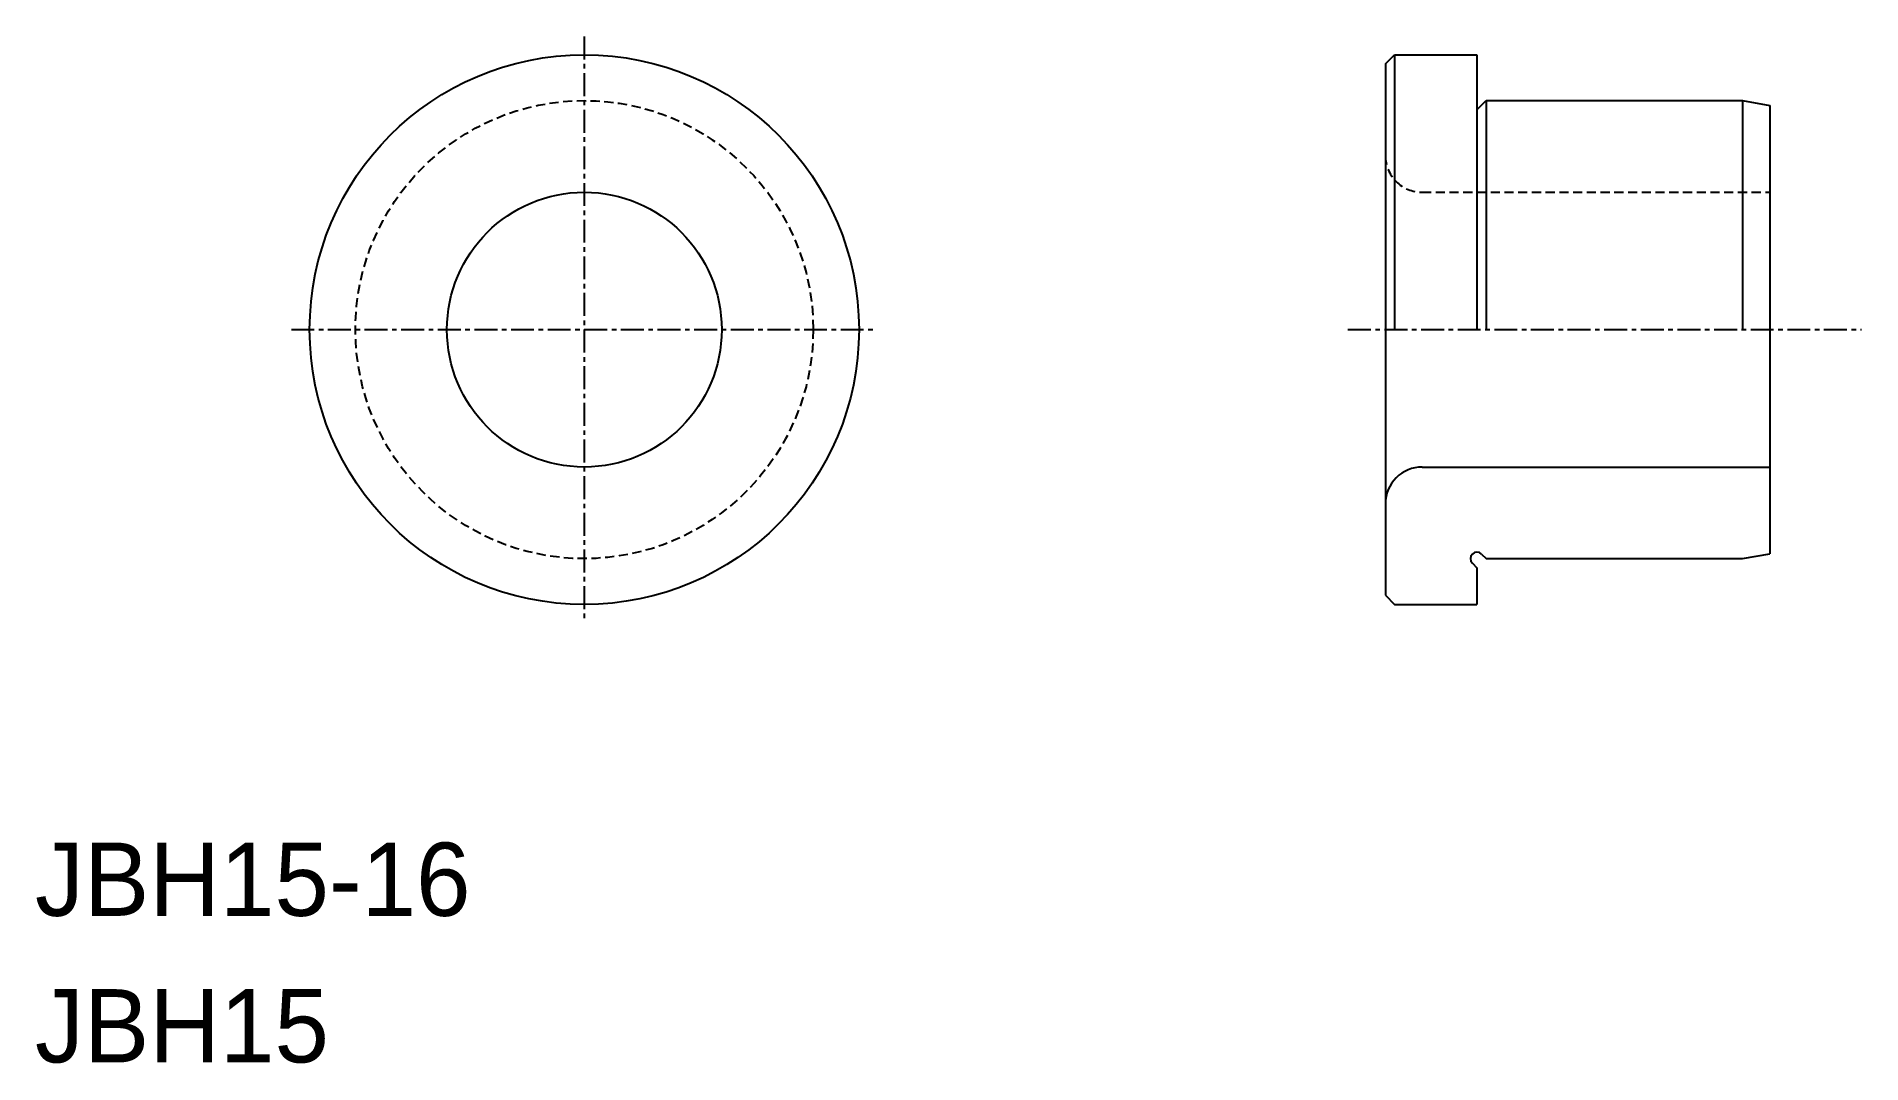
# Model space of a CAD drawing. Extents: x 26.9 to 126.6, y 34.4 to 90.4.
import ezdxf

# ---------------------------------------------------------------- set-up
doc = ezdxf.new("R2010")
doc.units = 0
doc.linetypes.add('CENTER', pattern=[2, 1.25, -0.25, 0.25, -0.25])
doc.linetypes.add('DASHED', pattern=[0.75, 0.5, -0.25])
doc.layers.get('0').update_dxf_attribs({"linetype": 'CONTINUOUS'})
doc.layers.add('CENTER', color=1, linetype='CENTER')

msp = doc.modelspace()

# ---------------------------------------------------------------- linework, layer by layer
at = {"color": 7, "linetype": 'CONTINUOUS'}
for p, q in [((100.563, 88.929), (101.063, 89.429)), ((100.563, 88.929), (100.563, 59.929)), ((101.063, 89.429), (101.063, 74.429)), ((101.063, 89.429), (105.563, 89.429)), ((105.563, 89.429), (105.563, 74.429)), ((105.563, 86.429), (106.063, 86.929)), ((106.063, 86.929), (106.063, 74.429)), ((106.063, 86.929), (120.063, 86.929)), ((120.063, 86.929), (120.063, 74.429)), ((120.063, 86.929), (121.563, 86.664)), ((121.563, 86.664), (121.563, 62.193)), ((105.563, 85.679), (105.563, 85.679)), ((105.563, 81.929), (105.563, 81.929)), ((102.563, 66.929), (121.563, 66.929)), ((105.813, 62.179), (106.063, 61.929)), ((106.063, 61.929), (120.063, 61.929)), ((120.063, 61.929), (121.563, 62.193)), ((105.313, 61.679), (105.563, 61.429)), ((105.563, 61.429), (105.563, 59.429)), ((100.563, 59.929), (101.063, 59.429)), ((101.063, 59.429), (105.563, 59.429))]:
    msp.add_line(p, q, dxfattribs=at)
at = {"color": 3, "linetype": 'DASHED'}
msp.add_line((102.563, 81.929), (121.563, 81.929), dxfattribs=at)
at = {"color": 7, "linetype": 'CONTINUOUS'}
for radius in [15, 7.5]:
    msp.add_circle((56.817, 74.429), radius, dxfattribs=at)
at = {"color": 3, "linetype": 'DASHED'}
msp.add_circle((56.817, 74.429), 12.5, dxfattribs=at)
msp.add_arc((102.563, 83.929), 2, 179.99999, 270, dxfattribs=at)
at = {"color": 7, "linetype": 'CONTINUOUS'}
for centre, radius, start, end in [((102.563, 64.929), 2, 90, 180.00001), ((105.563, 61.929), 0.354, 45, 225)]:
    msp.add_arc(centre, radius, start, end, dxfattribs=at)
at = {"layer": 'CENTER', "color": 1, "linetype": 'CENTER'}
for p, q in [((56.817, 90.429), (56.817, 58.429)), ((40.817, 74.429), (72.817, 74.429)), ((98.514, 74.429), (126.563, 74.429))]:
    msp.add_line(p, q, dxfattribs=at)

# ---------------------------------------------------------------- texts
at = {"color": 7, "linetype": 'CONTINUOUS'}
for s, p in [('JBH15-16', (26.817, 42.429)), ('JBH15', (26.817, 34.429))]:
    msp.add_text(s, height=4, dxfattribs=at).set_placement(p)

doc.saveas('drawing.dxf')
